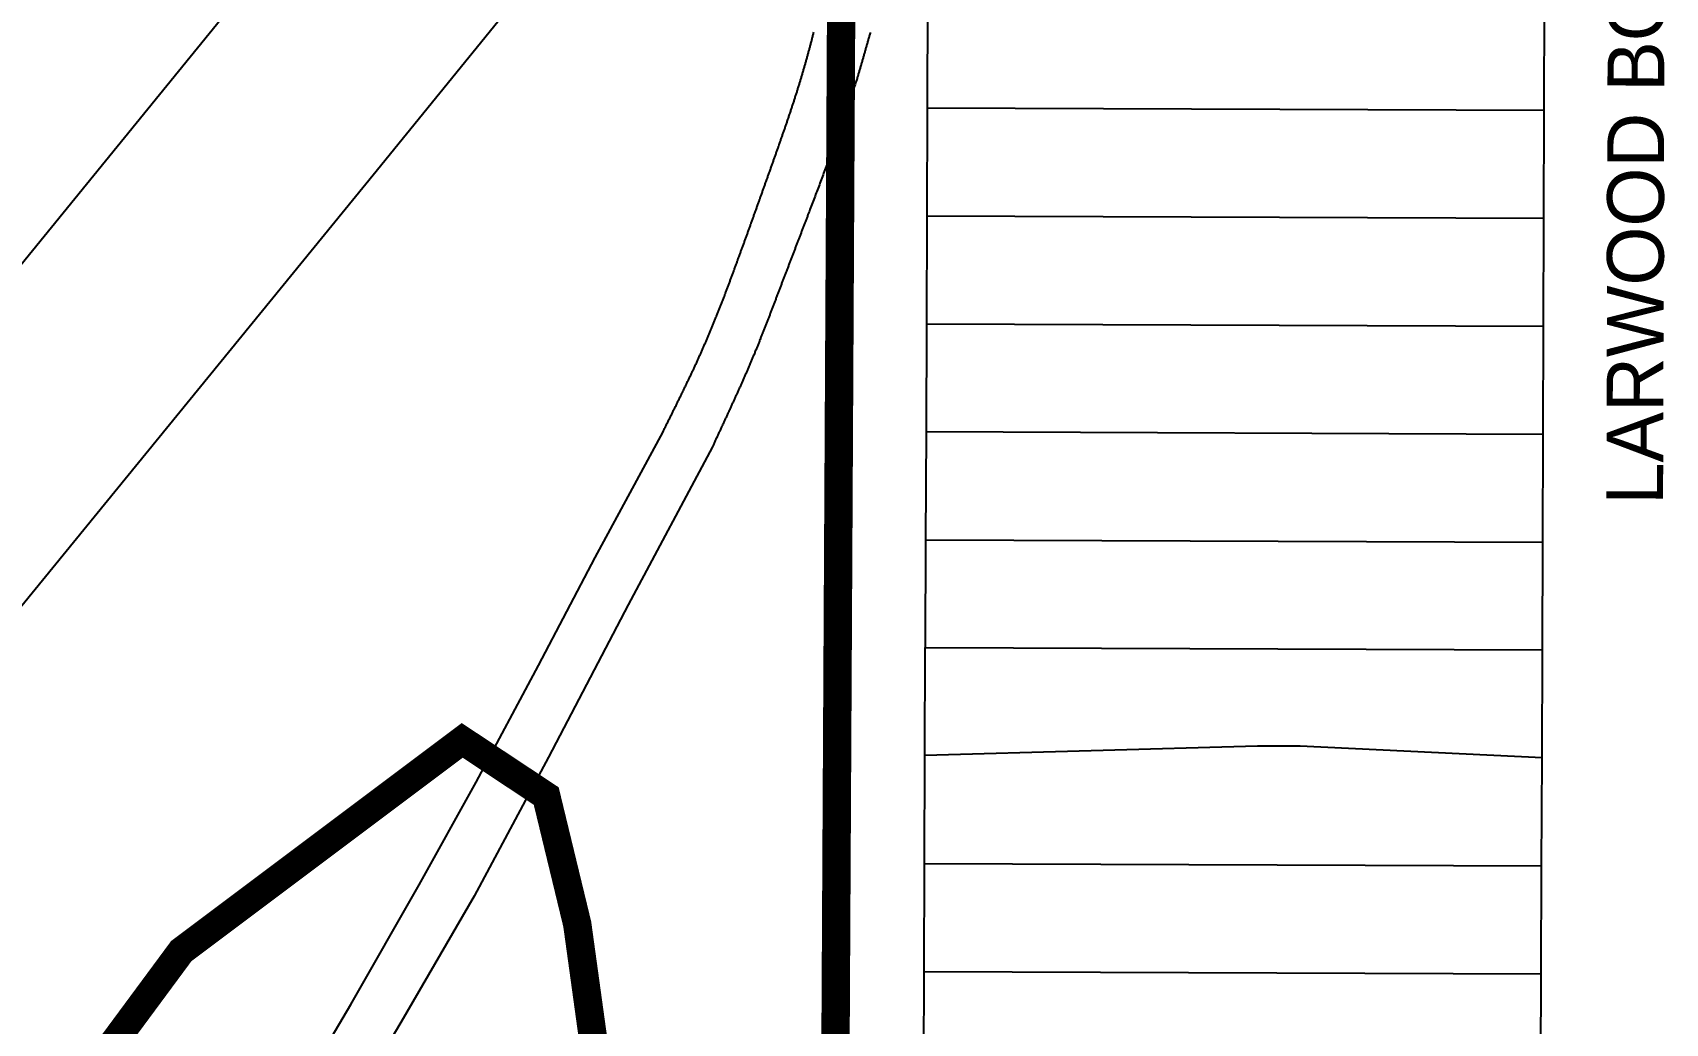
# Model space of a CAD drawing. Header units: millimetres. Extents: x 1745962 to 1749233, y 4525379 to 4529927.
# Drawn here: x 1746743.3 to 1746973.6, y 4526648.9 to 4526788.6 of the extents above; entities that cross this region are included whole.
import ezdxf

# ---------------------------------------------------------------- set-up
doc = ezdxf.new("R2010")
doc.units = ezdxf.units.MM
doc.header["$LTSCALE"] = 10
doc.header["$MEASUREMENT"] = 0
for name, color, linetype in [('AROLL_LOTS', 8, 'Continuous'), ('AROLL_ROADS', 7, 'Continuous'), ('ZONING_ZONES', 140, 'Continuous')]:
    doc.layers.add(name, color=color, linetype=linetype)
doc.styles.add('Univers Condensed', font='UNVR57W.TTF')

msp = doc.modelspace()

# ---------------------------------------------------------------- linework, layer by layer
at = {"layer": 'AROLL_LOTS'}
for p, q in [((1746869.57, 4526793.24), (1746869.51, 4526778.01)), ((1746956.56, 4526777.69), (1746956.61, 4526792.92)), ((1746869.51, 4526778.01), (1746869.45, 4526762.78)), ((1746869.51, 4526778.01), (1746956.56, 4526777.69)), ((1746956.51, 4526762.45), (1746956.56, 4526777.69)), ((1746869.45, 4526762.78), (1746869.4, 4526747.55)), ((1746869.45, 4526762.78), (1746956.51, 4526762.45)), ((1746956.46, 4526747.22), (1746956.51, 4526762.45)), ((1746869.4, 4526747.55), (1746869.34, 4526732.33)), ((1746869.4, 4526747.55), (1746956.46, 4526747.22)), ((1746956.4, 4526731.99), (1746956.46, 4526747.22)), ((1746869.34, 4526732.33), (1746869.29, 4526717.08)), ((1746869.34, 4526732.33), (1746956.4, 4526731.99)), ((1746956.35, 4526716.75), (1746956.4, 4526731.99)), ((1746869.29, 4526717.08), (1746869.23, 4526701.86)), ((1746869.29, 4526717.08), (1746956.35, 4526716.75)), ((1746956.3, 4526701.55), (1746956.35, 4526716.75)), ((1746869.18, 4526686.63), (1746869.23, 4526701.86)), ((1746869.23, 4526701.86), (1746956.3, 4526701.55)), ((1746956.25, 4526686.31), (1746956.3, 4526701.55)), ((1746869.12, 4526671.39), (1746869.18, 4526686.63)), ((1746916.1, 4526687.97), (1746869.18, 4526686.63)), ((1746922.11, 4526687.95), (1746916.1, 4526687.97)), ((1746956.25, 4526686.31), (1746922.11, 4526687.95)), ((1746956.19, 4526671.08), (1746956.25, 4526686.31)), ((1746869.07, 4526656.16), (1746869.12, 4526671.39)), ((1746869.12, 4526671.39), (1746956.19, 4526671.08)), ((1746956.13, 4526655.83), (1746956.19, 4526671.08)), ((1746869.02, 4526640.93), (1746869.07, 4526656.16)), ((1746869.07, 4526656.16), (1746956.13, 4526655.83)), ((1746956.08, 4526640.59), (1746956.13, 4526655.83))]:
    msp.add_line(p, q, dxfattribs=at)
for points in [[(1746791.33, 4526768.55), (1746846.57, 4526836.5)], [(1746678.75, 4526678.72), (1746778.5, 4526801.21)], [(1746849.04, 4526773.97), (1746849.08, 4526774.09), (1746849.11, 4526774.21), (1746849.16, 4526774.33), (1746849.2, 4526774.44), (1746849.25, 4526774.56), (1746849.28, 4526774.68), (1746849.33, 4526774.8), (1746849.36, 4526774.92), (1746849.4, 4526775.04), (1746849.45, 4526775.15), (1746849.49, 4526775.28), (1746849.52, 4526775.39), (1746849.57, 4526775.51), (1746849.61, 4526775.63), (1746849.64, 4526775.75), (1746849.69, 4526775.86), (1746849.73, 4526775.99), (1746849.77, 4526776.1), (1746849.81, 4526776.22), (1746849.85, 4526776.34), (1746849.9, 4526776.46), (1746849.93, 4526776.57), (1746849.97, 4526776.7), (1746850.01, 4526776.81), (1746850.05, 4526776.93), (1746850.09, 4526777.05), (1746850.13, 4526777.17), (1746850.17, 4526777.28), (1746850.21, 4526777.41), (1746850.25, 4526777.52), (1746850.29, 4526777.65), (1746850.33, 4526777.76), (1746850.37, 4526777.88), (1746850.4, 4526778), (1746850.44, 4526778.11), (1746850.48, 4526778.23), (1746850.52, 4526778.35), (1746850.56, 4526778.47), (1746850.6, 4526778.58), (1746850.64, 4526778.71), (1746850.67, 4526778.82), (1746850.72, 4526778.94), (1746850.76, 4526779.06), (1746850.79, 4526779.18), (1746850.83, 4526779.3), (1746850.87, 4526779.42), (1746850.9, 4526779.54), (1746850.94, 4526779.66), (1746850.98, 4526779.78), (1746851.02, 4526779.9), (1746851.06, 4526780.01), (1746851.1, 4526780.14), (1746851.14, 4526780.25), (1746851.17, 4526780.37), (1746851.21, 4526780.49), (1746851.25, 4526780.61), (1746851.28, 4526780.73), (1746851.32, 4526780.85), (1746851.36, 4526780.97), (1746851.4, 4526781.09), (1746851.43, 4526781.2), (1746851.47, 4526781.33), (1746851.51, 4526781.44), (1746851.55, 4526781.57), (1746851.58, 4526781.68), (1746851.61, 4526781.81), (1746851.65, 4526781.92), (1746851.68, 4526782.05), (1746851.72, 4526782.16), (1746851.76, 4526782.29), (1746851.79, 4526782.4), (1746851.83, 4526782.53), (1746851.87, 4526782.64), (1746851.9, 4526782.77), (1746851.93, 4526782.88), (1746851.97, 4526783.01), (1746852.01, 4526783.12), (1746852.05, 4526783.25), (1746852.07, 4526783.36), (1746852.11, 4526783.49), (1746852.15, 4526783.6), (1746852.18, 4526783.73), (1746852.21, 4526783.84), (1746852.25, 4526783.97), (1746852.28, 4526784.08), (1746852.32, 4526784.21), (1746852.35, 4526784.32), (1746852.39, 4526784.45), (1746852.42, 4526784.56), (1746852.45, 4526784.69), (1746852.49, 4526784.8), (1746852.53, 4526784.93), (1746852.55, 4526785.05), (1746852.59, 4526785.17), (1746852.62, 4526785.29), (1746852.66, 4526785.41), (1746852.69, 4526785.53), (1746852.72, 4526785.65), (1746852.76, 4526785.77), (1746852.78, 4526785.9), (1746852.82, 4526786.01), (1746852.85, 4526786.14), (1746852.88, 4526786.25), (1746852.91, 4526786.38), (1746852.95, 4526786.49), (1746852.98, 4526786.62), (1746853.01, 4526786.73), (1746853.04, 4526786.86), (1746853.08, 4526786.98), (1746853.11, 4526787.1), (1746853.14, 4526787.22), (1746853.17, 4526787.35), (1746853.21, 4526787.46), (1746853.24, 4526787.59), (1746853.27, 4526787.7), (1746853.3, 4526787.83), (1746853.33, 4526787.95), (1746853.37, 4526788.07), (1746853.39, 4526788.19), (1746853.42, 4526788.32), (1746853.46, 4526788.43), (1746853.49, 4526788.56), (1746853.52, 4526788.67)], [(1746861.48, 4526788.64), (1746861.44, 4526788.53), (1746861.41, 4526788.4), (1746861.38, 4526788.28), (1746861.34, 4526788.16), (1746861.31, 4526788.04), (1746861.28, 4526787.92), (1746861.24, 4526787.8), (1746861.2, 4526787.68), (1746861.18, 4526787.56), (1746861.14, 4526787.44), (1746861.1, 4526787.32), (1746861.07, 4526787.2), (1746861.04, 4526787.08), (1746861, 4526786.96), (1746860.96, 4526786.84), (1746860.93, 4526786.72), (1746860.9, 4526786.6), (1746860.86, 4526786.48), (1746860.82, 4526786.36), (1746860.8, 4526786.23), (1746860.76, 4526786.12), (1746860.72, 4526786), (1746860.69, 4526785.88), (1746860.66, 4526785.75), (1746860.62, 4526785.64), (1746860.59, 4526785.53), (1746860.55, 4526785.4), (1746860.51, 4526785.29), (1746860.48, 4526785.16), (1746860.45, 4526785.04), (1746860.41, 4526784.92), (1746860.37, 4526784.81), (1746860.34, 4526784.68), (1746860.31, 4526784.56), (1746860.27, 4526784.44), (1746860.23, 4526784.33), (1746860.2, 4526784.2), (1746860.17, 4526784.08), (1746860.13, 4526783.96), (1746860.1, 4526783.84), (1746860.06, 4526783.72), (1746860.03, 4526783.6), (1746859.99, 4526783.48), (1746859.96, 4526783.36), (1746859.92, 4526783.24), (1746859.89, 4526783.12), (1746859.85, 4526783), (1746859.82, 4526782.88), (1746859.78, 4526782.76), (1746859.75, 4526782.64), (1746859.71, 4526782.52), (1746859.68, 4526782.4), (1746859.65, 4526782.28), (1746859.61, 4526782.16), (1746859.58, 4526782.01)], [(1746859.58, 4526782.01), (1746859.49, 4526781.77), (1746859.41, 4526781.53), (1746859.33, 4526781.3), (1746859.24, 4526781.06), (1746859.16, 4526780.83), (1746859.08, 4526780.59), (1746859, 4526780.35), (1746858.92, 4526780.12), (1746858.83, 4526779.88), (1746858.75, 4526779.65), (1746858.67, 4526779.41), (1746858.59, 4526779.17), (1746858.51, 4526778.93), (1746858.42, 4526778.7), (1746858.34, 4526778.46), (1746858.26, 4526778.23), (1746858.17, 4526777.99), (1746858.09, 4526777.76), (1746858.02, 4526777.52), (1746857.93, 4526777.28), (1746857.85, 4526777.05), (1746857.76, 4526776.81), (1746857.68, 4526776.57), (1746857.6, 4526776.34), (1746857.51, 4526776.1), (1746857.44, 4526775.86), (1746857.36, 4526775.63), (1746857.27, 4526775.39), (1746857.19, 4526775.16), (1746857.1, 4526774.92), (1746857.02, 4526774.68), (1746856.94, 4526774.45), (1746856.85, 4526774.21), (1746856.77, 4526773.98), (1746856.69, 4526773.75), (1746856.6, 4526773.52), (1746856.52, 4526773.28), (1746856.44, 4526773.04), (1746856.35, 4526772.81), (1746856.27, 4526772.57), (1746856.19, 4526772.34), (1746856.09, 4526772.1), (1746856.01, 4526771.87), (1746855.93, 4526771.63), (1746855.84, 4526771.4), (1746855.76, 4526771.16), (1746855.67, 4526770.92), (1746855.59, 4526770.69), (1746855.5, 4526770.46), (1746855.41, 4526770.22), (1746855.33, 4526769.98), (1746855.25, 4526769.75), (1746855.15, 4526769.52), (1746855.07, 4526769.28), (1746854.99, 4526769.04), (1746854.9, 4526768.81), (1746854.81, 4526768.58), (1746854.73, 4526768.34), (1746854.64, 4526768.1), (1746854.55, 4526767.87), (1746854.47, 4526767.64), (1746854.38, 4526767.4), (1746854.29, 4526767.17), (1746854.2, 4526766.93), (1746854.11, 4526766.7), (1746854.03, 4526766.46), (1746853.93, 4526766.23), (1746853.85, 4526766), (1746853.77, 4526765.77), (1746853.68, 4526765.53), (1746853.59, 4526765.3), (1746853.5, 4526765.07), (1746853.42, 4526764.83), (1746853.32, 4526764.6), (1746853.24, 4526764.36), (1746853.15, 4526764.13), (1746853.05, 4526763.9), (1746852.97, 4526763.66), (1746852.88, 4526763.43), (1746852.78, 4526763.16)], [(1746832.24, 4526732.32), (1746832.3, 4526732.43), (1746832.35, 4526732.53), (1746832.41, 4526732.65), (1746832.46, 4526732.76), (1746832.52, 4526732.87), (1746832.58, 4526732.99), (1746832.63, 4526733.1), (1746832.68, 4526733.21), (1746832.73, 4526733.33), (1746832.79, 4526733.44), (1746832.84, 4526733.54), (1746832.9, 4526733.66), (1746832.96, 4526733.77), (1746833.01, 4526733.88), (1746833.07, 4526734), (1746833.12, 4526734.11), (1746833.18, 4526734.21), (1746833.23, 4526734.33), (1746833.29, 4526734.44), (1746833.35, 4526734.56), (1746833.4, 4526734.67), (1746833.46, 4526734.78), (1746833.51, 4526734.9), (1746833.57, 4526735), (1746833.62, 4526735.11), (1746833.68, 4526735.23), (1746833.74, 4526735.34), (1746833.79, 4526735.45), (1746833.85, 4526735.57), (1746833.9, 4526735.68), (1746833.96, 4526735.78), (1746834.01, 4526735.9), (1746834.07, 4526736.01), (1746834.12, 4526736.12), (1746834.18, 4526736.24), (1746834.24, 4526736.35), (1746834.29, 4526736.46), (1746834.34, 4526736.58), (1746834.39, 4526736.69), (1746834.45, 4526736.79), (1746834.51, 4526736.91), (1746834.56, 4526737.02), (1746834.62, 4526737.13), (1746834.67, 4526737.25), (1746834.73, 4526737.36), (1746834.79, 4526737.47), (1746834.84, 4526737.58), (1746834.9, 4526737.69), (1746834.95, 4526737.81), (1746835.01, 4526737.92), (1746835.05, 4526738.03), (1746835.11, 4526738.15), (1746835.17, 4526738.26), (1746835.22, 4526738.37), (1746835.28, 4526738.48), (1746835.33, 4526738.59), (1746835.39, 4526738.7), (1746835.44, 4526738.82), (1746835.5, 4526738.93), (1746835.55, 4526739.05), (1746835.6, 4526739.16), (1746835.66, 4526739.27), (1746835.71, 4526739.39), (1746835.77, 4526739.49), (1746835.82, 4526739.6), (1746835.88, 4526739.72), (1746835.93, 4526739.83), (1746835.98, 4526739.94), (1746836.04, 4526740.06), (1746836.09, 4526740.17), (1746836.14, 4526740.29), (1746836.2, 4526740.4), (1746836.25, 4526740.51), (1746836.31, 4526740.62), (1746836.35, 4526740.74), (1746836.41, 4526740.84), (1746836.47, 4526740.96), (1746836.52, 4526741.07), (1746836.57, 4526741.19), (1746836.62, 4526741.3), (1746836.68, 4526741.41), (1746836.73, 4526741.53), (1746836.78, 4526741.64), (1746836.84, 4526741.76), (1746836.88, 4526741.87), (1746836.94, 4526741.98), (1746836.99, 4526742.1), (1746837.04, 4526742.21), (1746837.1, 4526742.33), (1746837.14, 4526742.44), (1746837.2, 4526742.55), (1746837.25, 4526742.67), (1746837.3, 4526742.78), (1746837.35, 4526742.9), (1746837.4, 4526743.01), (1746837.45, 4526743.12), (1746837.51, 4526743.24), (1746837.55, 4526743.35), (1746837.61, 4526743.47), (1746837.65, 4526743.58), (1746837.71, 4526743.69), (1746837.76, 4526743.81), (1746837.8, 4526743.92), (1746837.86, 4526744.04), (1746837.91, 4526744.15), (1746837.96, 4526744.27), (1746838.01, 4526744.38), (1746838.05, 4526744.49), (1746838.11, 4526744.61), (1746838.16, 4526744.72), (1746838.21, 4526744.84), (1746838.26, 4526744.95), (1746838.31, 4526745.07), (1746838.36, 4526745.18), (1746838.41, 4526745.29), (1746838.46, 4526745.41), (1746838.51, 4526745.52), (1746838.56, 4526745.64), (1746838.6, 4526745.75), (1746838.65, 4526745.88), (1746838.71, 4526745.98), (1746838.75, 4526746.1), (1746838.8, 4526746.22), (1746838.84, 4526746.33), (1746838.89, 4526746.45), (1746838.95, 4526746.56), (1746839, 4526746.68), (1746839.04, 4526746.79), (1746839.09, 4526746.9), (1746839.13, 4526747.02), (1746839.19, 4526747.13), (1746839.24, 4526747.25), (1746839.28, 4526747.37), (1746839.33, 4526747.49), (1746839.37, 4526747.6), (1746839.42, 4526747.72), (1746839.47, 4526747.83), (1746839.52, 4526747.95), (1746839.56, 4526748.06), (1746839.61, 4526748.18), (1746839.65, 4526748.3), (1746839.71, 4526748.41), (1746839.76, 4526748.53), (1746839.8, 4526748.64), (1746839.85, 4526748.76), (1746839.9, 4526748.87), (1746839.94, 4526748.99), (1746839.99, 4526749.1), (1746840.04, 4526749.23), (1746840.08, 4526749.34), (1746840.12, 4526749.46), (1746840.17, 4526749.57), (1746840.21, 4526749.68), (1746840.26, 4526749.81), (1746840.3, 4526749.92), (1746840.35, 4526750.04), (1746840.4, 4526750.15), (1746840.45, 4526750.27), (1746840.49, 4526750.38), (1746840.54, 4526750.5), (1746840.57, 4526750.62), (1746840.62, 4526750.74), (1746840.67, 4526750.85), (1746840.72, 4526750.97), (1746840.76, 4526751.08), (1746840.81, 4526751.21), (1746840.84, 4526751.32), (1746840.89, 4526751.43), (1746840.94, 4526751.55), (1746840.98, 4526751.67), (1746841.03, 4526751.79), (1746841.07, 4526751.9), (1746841.11, 4526752.02), (1746841.16, 4526752.13), (1746841.21, 4526752.25), (1746841.24, 4526752.37), (1746841.29, 4526752.49), (1746841.34, 4526752.6), (1746841.38, 4526752.72), (1746841.42, 4526752.84), (1746841.47, 4526752.96), (1746841.51, 4526753.07), (1746841.56, 4526753.19), (1746841.6, 4526753.31), (1746841.65, 4526753.43), (1746841.69, 4526753.54), (1746841.73, 4526753.66), (1746841.77, 4526753.78), (1746841.82, 4526753.9), (1746841.86, 4526754.01), (1746841.91, 4526754.13), (1746841.95, 4526754.24), (1746841.99, 4526754.36), (1746842.03, 4526754.48), (1746842.08, 4526754.59), (1746842.12, 4526754.72), (1746842.16, 4526754.83), (1746842.21, 4526754.95), (1746842.25, 4526755.06), (1746842.3, 4526755.18), (1746842.33, 4526755.3), (1746842.38, 4526755.42), (1746842.42, 4526755.53), (1746842.46, 4526755.66), (1746842.51, 4526755.77), (1746842.56, 4526755.89), (1746842.59, 4526756), (1746842.64, 4526756.12), (1746842.68, 4526756.24), (1746842.72, 4526756.36), (1746842.77, 4526756.47), (1746842.81, 4526756.6), (1746842.85, 4526756.71), (1746842.9, 4526756.83), (1746842.94, 4526756.94), (1746842.98, 4526757.06), (1746843.02, 4526757.18), (1746843.07, 4526757.3), (1746843.11, 4526757.41), (1746843.15, 4526757.54), (1746843.2, 4526757.65), (1746843.23, 4526757.77), (1746843.28, 4526757.88), (1746843.33, 4526758), (1746843.36, 4526758.12), (1746843.41, 4526758.23), (1746843.45, 4526758.36), (1746843.49, 4526758.47), (1746843.54, 4526758.59), (1746843.58, 4526758.7), (1746843.62, 4526758.82), (1746843.66, 4526758.94), (1746843.71, 4526759.06), (1746843.75, 4526759.17), (1746843.79, 4526759.3), (1746843.84, 4526759.41), (1746843.88, 4526759.53), (1746843.92, 4526759.64), (1746843.97, 4526759.76), (1746844, 4526759.88), (1746844.05, 4526760), (1746844.09, 4526760.11), (1746844.14, 4526760.24), (1746844.18, 4526760.35), (1746844.22, 4526760.47), (1746844.26, 4526760.58), (1746844.3, 4526760.71), (1746844.35, 4526760.82), (1746844.4, 4526760.94), (1746844.43, 4526761.05), (1746844.48, 4526761.18), (1746844.52, 4526761.29), (1746844.56, 4526761.41), (1746844.6, 4526761.53), (1746844.65, 4526761.65), (1746844.69, 4526761.76), (1746844.73, 4526761.88), (1746844.78, 4526761.99), (1746844.81, 4526762.11), (1746844.86, 4526762.23), (1746844.91, 4526762.34), (1746844.94, 4526762.47), (1746844.99, 4526762.58), (1746845.03, 4526762.7), (1746845.07, 4526762.81), (1746845.11, 4526762.94), (1746845.16, 4526763.05), (1746845.19, 4526763.17), (1746845.24, 4526763.29), (1746845.29, 4526763.41), (1746845.32, 4526763.52), (1746845.37, 4526763.64), (1746845.41, 4526763.76), (1746845.46, 4526763.88), (1746845.49, 4526763.99), (1746845.54, 4526764.11), (1746845.57, 4526764.23), (1746845.62, 4526764.35), (1746845.66, 4526764.46), (1746845.71, 4526764.59), (1746845.75, 4526764.7), (1746845.79, 4526764.82), (1746845.84, 4526764.93), (1746845.87, 4526765.06), (1746845.92, 4526765.17), (1746845.96, 4526765.29), (1746846, 4526765.4), (1746846.04, 4526765.53), (1746846.09, 4526765.64), (1746846.13, 4526765.76), (1746846.17, 4526765.88), (1746846.21, 4526766), (1746846.25, 4526766.11), (1746846.29, 4526766.24), (1746846.34, 4526766.35), (1746846.38, 4526766.47), (1746846.42, 4526766.58), (1746846.46, 4526766.71), (1746846.5, 4526766.82), (1746846.54, 4526766.94), (1746846.59, 4526767.05), (1746846.63, 4526767.18), (1746846.67, 4526767.29), (1746846.71, 4526767.41), (1746846.76, 4526767.53), (1746846.79, 4526767.64), (1746846.84, 4526767.76), (1746846.88, 4526767.88), (1746846.92, 4526768), (1746846.96, 4526768.11), (1746847.01, 4526768.23), (1746847.04, 4526768.35), (1746847.09, 4526768.47), (1746847.13, 4526768.58), (1746847.17, 4526768.71), (1746847.21, 4526768.82), (1746847.26, 4526768.94), (1746847.3, 4526769.05), (1746847.34, 4526769.18), (1746847.39, 4526769.29), (1746847.43, 4526769.41), (1746847.47, 4526769.52), (1746847.51, 4526769.65), (1746847.55, 4526769.76), (1746847.59, 4526769.88), (1746847.64, 4526770), (1746847.68, 4526770.12), (1746847.72, 4526770.23), (1746847.76, 4526770.36), (1746847.81, 4526770.47), (1746847.84, 4526770.59), (1746847.89, 4526770.7), (1746847.93, 4526770.83), (1746847.97, 4526770.94), (1746848.01, 4526771.06), (1746848.06, 4526771.17), (1746848.09, 4526771.3), (1746848.14, 4526771.41), (1746848.18, 4526771.53), (1746848.22, 4526771.65), (1746848.26, 4526771.77), (1746848.31, 4526771.88), (1746848.35, 4526772.01), (1746848.39, 4526772.12), (1746848.43, 4526772.24), (1746848.47, 4526772.36), (1746848.51, 4526772.48), (1746848.55, 4526772.59), (1746848.6, 4526772.71), (1746848.63, 4526772.83), (1746848.68, 4526772.95), (1746848.72, 4526773.06), (1746848.76, 4526773.19), (1746848.8, 4526773.3), (1746848.85, 4526773.41), (1746848.88, 4526773.54), (1746848.92, 4526773.65), (1746848.97, 4526773.77), (1746849.04, 4526773.97)], [(1746729.06, 4526692.26), (1746791.33, 4526768.55)], [(1746852.78, 4526763.16), (1746852.74, 4526763.05), (1746852.69, 4526762.93), (1746852.64, 4526762.82), (1746852.6, 4526762.7), (1746852.56, 4526762.58), (1746852.51, 4526762.46), (1746852.47, 4526762.35), (1746852.42, 4526762.23), (1746852.37, 4526762.12), (1746852.34, 4526761.99), (1746852.29, 4526761.88), (1746852.25, 4526761.77), (1746852.2, 4526761.65), (1746852.15, 4526761.54), (1746852.11, 4526761.41), (1746852.07, 4526761.3), (1746852.02, 4526761.18), (1746851.98, 4526761.07), (1746851.93, 4526760.95), (1746851.89, 4526760.83), (1746851.84, 4526760.71), (1746851.8, 4526760.6), (1746851.75, 4526760.48), (1746851.71, 4526760.37), (1746851.66, 4526760.25), (1746851.62, 4526760.13), (1746851.57, 4526760.01), (1746851.53, 4526759.9), (1746851.48, 4526759.78), (1746851.44, 4526759.67), (1746851.4, 4526759.55), (1746851.35, 4526759.43), (1746851.31, 4526759.32), (1746851.26, 4526759.2), (1746851.21, 4526759.09), (1746851.17, 4526758.96), (1746851.13, 4526758.85), (1746851.08, 4526758.73), (1746851.04, 4526758.62), (1746850.99, 4526758.5), (1746850.94, 4526758.38), (1746850.9, 4526758.26), (1746850.86, 4526758.15), (1746850.81, 4526758.03), (1746850.77, 4526757.92), (1746850.72, 4526757.79), (1746850.68, 4526757.68), (1746850.63, 4526757.56), (1746850.59, 4526757.45), (1746850.54, 4526757.33), (1746850.5, 4526757.21), (1746850.45, 4526757.1), (1746850.41, 4526756.98), (1746850.37, 4526756.87), (1746850.32, 4526756.74), (1746850.27, 4526756.63), (1746850.23, 4526756.51), (1746850.19, 4526756.4), (1746850.14, 4526756.28), (1746850.1, 4526756.16), (1746850.05, 4526756.04), (1746850, 4526755.93), (1746849.96, 4526755.81), (1746849.92, 4526755.7), (1746849.87, 4526755.57), (1746849.83, 4526755.46), (1746849.78, 4526755.35), (1746849.73, 4526755.23), (1746849.7, 4526755.12), (1746849.65, 4526754.99), (1746849.6, 4526754.88), (1746849.56, 4526754.76), (1746849.51, 4526754.65), (1746849.46, 4526754.53), (1746849.43, 4526754.41), (1746849.38, 4526754.29), (1746849.33, 4526754.18), (1746849.29, 4526754.06), (1746849.24, 4526753.95), (1746849.19, 4526753.83), (1746849.16, 4526753.71), (1746849.11, 4526753.59), (1746849.06, 4526753.48), (1746849.02, 4526753.36), (1746848.97, 4526753.25), (1746848.94, 4526753.13), (1746848.89, 4526753.01), (1746848.84, 4526752.9), (1746848.79, 4526752.78), (1746848.76, 4526752.66), (1746848.71, 4526752.54), (1746848.67, 4526752.43), (1746848.62, 4526752.31), (1746848.57, 4526752.2), (1746848.53, 4526752.07), (1746848.49, 4526751.96), (1746848.44, 4526751.84), (1746848.4, 4526751.73), (1746848.36, 4526751.61), (1746848.31, 4526751.49), (1746848.26, 4526751.37), (1746848.22, 4526751.26), (1746848.17, 4526751.14), (1746848.13, 4526751.03), (1746848.09, 4526750.9), (1746848.04, 4526750.79), (1746848, 4526750.68), (1746847.96, 4526750.56), (1746847.91, 4526750.45), (1746847.86, 4526750.32), (1746847.82, 4526750.21), (1746847.77, 4526750.09), (1746847.74, 4526749.98), (1746847.69, 4526749.86), (1746847.64, 4526749.74), (1746847.59, 4526749.62), (1746847.56, 4526749.51), (1746847.51, 4526749.39), (1746847.47, 4526749.28), (1746847.42, 4526749.15), (1746847.38, 4526749.04), (1746847.33, 4526748.92), (1746847.29, 4526748.81), (1746847.24, 4526748.69), (1746847.2, 4526748.57), (1746847.16, 4526748.45), (1746847.11, 4526748.34), (1746847.07, 4526748.23), (1746847.02, 4526748.11), (1746846.97, 4526747.99), (1746846.93, 4526747.87), (1746846.89, 4526747.76), (1746846.84, 4526747.64), (1746846.8, 4526747.52), (1746846.75, 4526747.4), (1746846.7, 4526747.29), (1746846.66, 4526747.17), (1746846.61, 4526747.06), (1746846.57, 4526746.94), (1746846.53, 4526746.82), (1746846.48, 4526746.7), (1746846.43, 4526746.59), (1746846.38, 4526746.47), (1746846.34, 4526746.36), (1746846.29, 4526746.25), (1746846.25, 4526746.12), (1746846.2, 4526746.01), (1746846.15, 4526745.89), (1746846.11, 4526745.78), (1746846.06, 4526745.66), (1746846.01, 4526745.55), (1746845.97, 4526745.43), (1746845.92, 4526745.31), (1746845.87, 4526745.19), (1746845.83, 4526745.08), (1746845.78, 4526744.96), (1746845.74, 4526744.85), (1746845.69, 4526744.74), (1746845.64, 4526744.62), (1746845.6, 4526744.5), (1746845.55, 4526744.38), (1746845.46, 4526744.16)], [(1746845.46, 4526744.16), (1746845.41, 4526744.04), (1746845.37, 4526743.93), (1746845.32, 4526743.81), (1746845.26, 4526743.7), (1746845.21, 4526743.58), (1746845.17, 4526743.46), (1746845.12, 4526743.35), (1746845.08, 4526743.23), (1746845.03, 4526743.12), (1746844.97, 4526743), (1746844.93, 4526742.89), (1746844.88, 4526742.77), (1746844.83, 4526742.66), (1746844.79, 4526742.54), (1746844.73, 4526742.43), (1746844.69, 4526742.32), (1746844.64, 4526742.19), (1746844.59, 4526742.08), (1746844.54, 4526741.97), (1746844.49, 4526741.85), (1746844.44, 4526741.73), (1746844.4, 4526741.62), (1746844.34, 4526741.5), (1746844.29, 4526741.39), (1746844.25, 4526741.28), (1746844.2, 4526741.16), (1746844.15, 4526741.05), (1746844.1, 4526740.93), (1746844.04, 4526740.82), (1746844, 4526740.7), (1746843.95, 4526740.59), (1746843.9, 4526740.48), (1746843.85, 4526740.36), (1746843.8, 4526740.25), (1746843.75, 4526740.13), (1746843.7, 4526740.02), (1746843.65, 4526739.91), (1746843.6, 4526739.79), (1746843.55, 4526739.67), (1746843.49, 4526739.56), (1746843.45, 4526739.44), (1746843.36, 4526739.24)], [(1746843.36, 4526739.24), (1746843.31, 4526739.12), (1746843.25, 4526739.01), (1746843.21, 4526738.9), (1746843.15, 4526738.78), (1746843.1, 4526738.67), (1746843.05, 4526738.55), (1746843, 4526738.44), (1746842.95, 4526738.33), (1746842.9, 4526738.21), (1746842.84, 4526738.1), (1746842.79, 4526737.98), (1746842.74, 4526737.87), (1746842.69, 4526737.76), (1746842.64, 4526737.64), (1746842.58, 4526737.53), (1746842.54, 4526737.41), (1746842.48, 4526737.3), (1746842.44, 4526737.19), (1746842.38, 4526737.07), (1746842.32, 4526736.97), (1746842.28, 4526736.84), (1746842.22, 4526736.74), (1746842.18, 4526736.62), (1746842.12, 4526736.51), (1746842.06, 4526736.4), (1746842.02, 4526736.28), (1746841.96, 4526736.17), (1746841.92, 4526736.06), (1746841.86, 4526735.94), (1746841.8, 4526735.83), (1746841.76, 4526735.71), (1746841.7, 4526735.6), (1746841.65, 4526735.49), (1746841.6, 4526735.37), (1746841.54, 4526735.26), (1746841.5, 4526735.14), (1746841.44, 4526735.03), (1746841.39, 4526734.92), (1746841.34, 4526734.8), (1746841.28, 4526734.69), (1746841.23, 4526734.57), (1746841.18, 4526734.46), (1746841.13, 4526734.35), (1746841.07, 4526734.24), (1746841.02, 4526734.12), (1746840.97, 4526734.02), (1746840.91, 4526733.9), (1746840.87, 4526733.79), (1746840.81, 4526733.67), (1746840.76, 4526733.56), (1746840.71, 4526733.45), (1746840.65, 4526733.33), (1746840.61, 4526733.22), (1746840.55, 4526733.1), (1746840.49, 4526732.99), (1746840.45, 4526732.88), (1746840.39, 4526732.76), (1746840.34, 4526732.65), (1746840.29, 4526732.53), (1746840.23, 4526732.42), (1746840.18, 4526732.31), (1746840.13, 4526732.19), (1746840.08, 4526732.08), (1746840.02, 4526731.97), (1746839.97, 4526731.85), (1746839.92, 4526731.74), (1746839.86, 4526731.63), (1746839.81, 4526731.52), (1746839.76, 4526731.41), (1746839.7, 4526731.29), (1746839.66, 4526731.18), (1746839.6, 4526731.06), (1746839.55, 4526730.95), (1746839.5, 4526730.84), (1746839.44, 4526730.72), (1746839.4, 4526730.61), (1746839.34, 4526730.49), (1746839.29, 4526730.38), (1746839.21, 4526730.2)], [(1746749.7, 4526585.37), (1746763.71, 4526609.77), (1746775.82, 4526630.53), (1746788.22, 4526651.53), (1746797.84, 4526668.4), (1746805.87, 4526682.9), (1746814.68, 4526699.33), (1746822.65, 4526714.59), (1746832.24, 4526732.32)], [(1746839.21, 4526730.2), (1746827.33, 4526707.9), (1746816.07, 4526686.43), (1746805.6, 4526666.79), (1746795.24, 4526648.98), (1746785.32, 4526632.21), (1746773.98, 4526612.73), (1746762.62, 4526593.42), (1746756.3, 4526582.2)]]:
    msp.add_lwpolyline(points, dxfattribs=at)
at = {"layer": 'ZONING_ZONES', "const_width": 4}
msp.add_lwpolyline([(1746856.46, 4526625.56), (1746859.23, 4527133.26), (1746864.46, 4527779.97)], dxfattribs=at)
at = {"layer": 'ZONING_ZONES'}
msp.add_lwpolyline([(1746749.35, 4526638.86, 4, 4, 0), (1746764.28, 4526659.06, 4, 4, 0), (1746803.91, 4526688.78, 4, 4, 0), (1746815.76, 4526680.93, 4, 4, 0), (1746820.14, 4526662.85, 4, 4, 0), (1746822.33, 4526646.97, 4, 4, 0), (1746822.88, 4526635.47, 4, 4, 0)], format="xyseb", dxfattribs=at)

# ---------------------------------------------------------------- texts
at = {"layer": 'AROLL_ROADS', "style": 'Univers Condensed'}
msp.add_text('LARWOOD BOULEVARD', height=8, rotation=89.85, dxfattribs=at).set_placement((1746973.32, 4526722.02))

doc.saveas('drawing.dxf')
